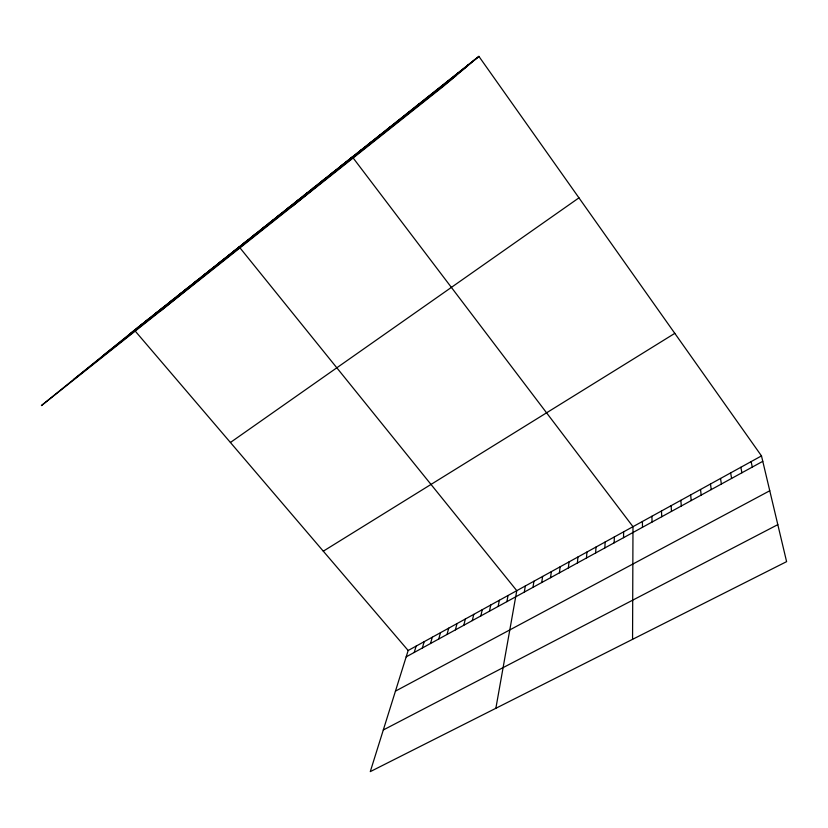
<?xml version="1.0" encoding="UTF-8"?>
<svg xmlns="http://www.w3.org/2000/svg" width="828" height="828" viewBox="0 0 828 828"><rect width="100%" height="100%" fill="white"/><g stroke="black" fill="none" stroke-linecap="round" stroke-linejoin="round"><path stroke-width="1.24" d="M632.561 639.34L632.985 526.68L352.376 156.937L292.615 206.068M623.525 537.693L623.629 531.835M614.148 542.826L614.355 536.937M604.854 547.919L605.144 542.009M595.632 552.98L596.005 547.049M586.472 558L586.938 552.038M577.395 562.978L577.934 556.996M568.381 567.925L569.002 561.912M559.428 572.831L560.132 566.797M550.548 577.696L551.334 571.641M541.74 582.529L542.599 576.454M532.994 587.331L533.936 581.225M524.31 592.082L525.325 585.965M495.868 708.282L516.786 590.674L239.209 246.91L160.829 310.738M506.881 601.645L508.05 595.487M498.135 606.438L499.377 600.259M489.462 611.199L490.776 604.999M480.851 615.918L482.238 609.698M472.302 620.607L473.761 614.366M463.815 625.254L465.346 619.002M455.4 629.87L456.994 623.598M447.037 634.455L448.704 628.162M438.747 639.009L440.475 632.695M430.508 643.522L432.309 637.198M422.332 648.003L424.205 641.659M414.217 652.454L416.153 646.088M761.491 455.907L408.163 650.497L370.271 771.634L786.6 561.643L761.491 455.907L478.884 56.366L134.457 330.186L41.4 405.596L443.456 86.267L478.884 56.366M466.733 66.105L468.627 64.522M446.282 82.365L448.383 80.616M456.466 74.272L458.453 72.605M436.201 90.387L438.395 88.555M416.298 106.212L418.689 104.224M426.203 98.335L428.5 96.421M396.736 121.757L399.324 119.615M406.476 114.016L408.97 111.956M377.537 137.024L380.3 134.736M387.09 129.427L389.771 127.212M358.659 152.031L361.608 149.609M368.056 144.558L370.913 142.209M312.87 188.432L316.234 185.669M321.875 181.27L325.156 178.579M330.952 174.056L334.15 171.427M340.111 166.78L343.227 164.213M268.996 223.312L272.743 220.248M277.628 216.45L281.292 213.448M286.322 209.536L289.924 206.596M295.099 202.56L298.618 199.683M303.948 195.522L307.395 192.707M218.209 263.687L222.359 260.302M243.535 243.546L247.489 240.327M251.95 236.86L255.842 233.693M260.437 230.112L264.256 226.996M137.365 327.95L142.137 324.09M145.159 321.761L149.868 317.942M153.014 315.52L157.662 311.742M160.932 309.217L165.528 305.491M168.912 302.872L173.445 299.198M176.954 296.476L181.435 292.843M185.068 290.028L189.488 286.436M193.255 283.528L197.602 279.988M201.504 276.966L205.789 273.478M209.815 270.352L214.038 266.916M129.644 334.098L477.104 57.867M103.572 355.222L467.385 66.074M73.733 379.39L456.031 75.648M230.412 442.483L578.958 197.851M323.293 551.179L674.799 333.353M406.165 656.873L762.774 461.331M395.442 691.142L769.761 490.756M383.302 729.975L777.813 524.641M134.457 330.186L408.163 650.497M751.12 461.62L752.3 467.075M740.843 467.282L741.909 472.778M730.638 472.902L731.6 478.429M720.526 478.47L721.385 484.028M710.486 483.997L711.242 489.596M700.529 489.483L701.181 495.113M690.655 494.927L691.204 500.578M680.854 500.319L681.299 506.011M671.125 505.67L671.477 511.393M661.479 510.99L661.738 516.734M651.905 516.258L652.071 522.033M642.414 521.495L642.476 527.291"/></g></svg>
